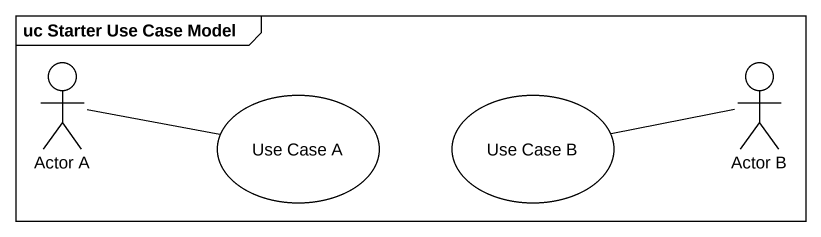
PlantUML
@startuml
mainframe uc Starter Use Case Model
actor "Actor A" as Actor_A
actor "Actor B" as Actor_B
usecase "Use Case A" as Use_Case_A
usecase "Use Case B" as Use_Case_B
Actor_A -right- Use_Case_A
Actor_B -left- Use_Case_B
@enduml
